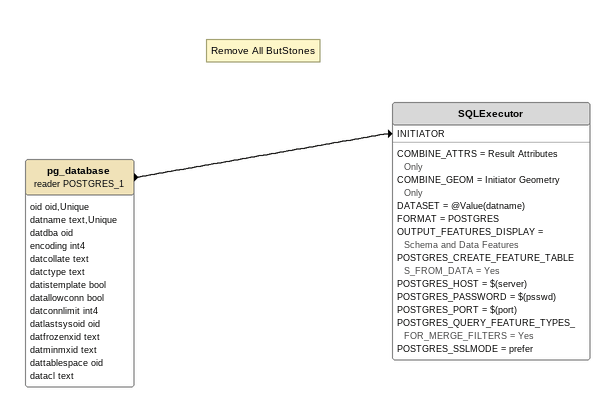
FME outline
pg_database (reader POSTGRES_1)
    attributes: oid oid,Unique, datname text,Unique, datdba oid, encoding int4, datcollate text, datctype text, datistemplate bool, datallowconn bool, datconnlimit int4, datlastsysoid oid, datfrozenxid text, datminmxid text, dattablespace oid, datacl text
    -> SQLExecutor [INITIATOR]
Note: Remove All ButStones
SQLExecutor
    COMBINE_ATTRS = Result Attributes Only
    COMBINE_GEOM = Initiator Geometry Only
    DATASET = @Value(datname)
    FORMAT = POSTGRES
    OUTPUT_FEATURES_DISPLAY = Schema and Data Features
    POSTGRES_CREATE_FEATURE_TABLES_FROM_DATA = Yes
    POSTGRES_HOST = $(server)
    POSTGRES_PASSWORD = $(psswd)
    POSTGRES_PORT = $(port)
    POSTGRES_QUERY_FEATURE_TYPES_FOR_MERGE_FILTERS = Yes
    POSTGRES_SSLMODE = prefer
